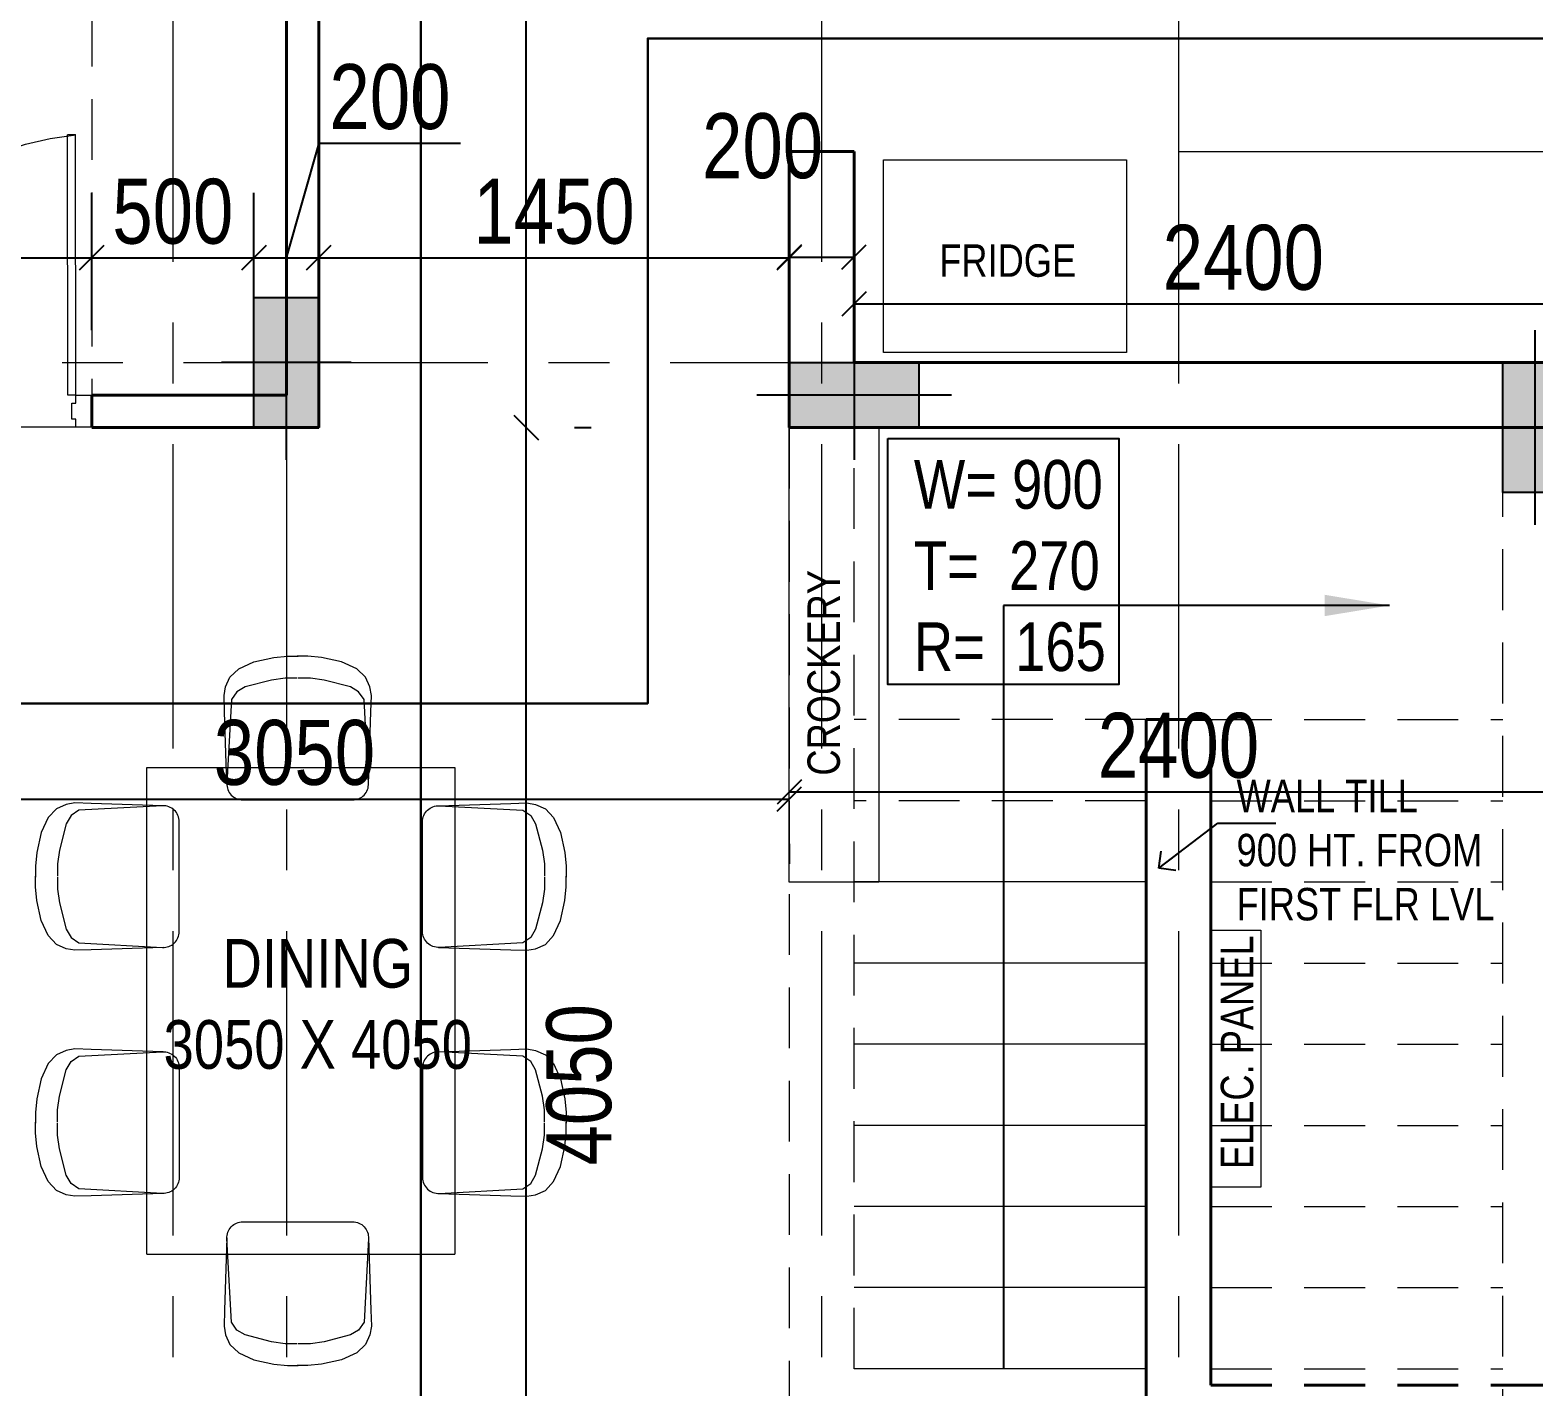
# Model space of a CAD drawing. Header units: metres. Extents: x 1689 to 2066, y 219 to 408.
# Drawn here: x 1905.567 to 1910.203, y 338.991 to 343.171 of the extents above; entities that cross this region are included whole.
import ezdxf

# ---------------------------------------------------------------- set-up
doc = ezdxf.new("R2010")
doc.units = ezdxf.units.M
doc.header["$LTSCALE"] = 1.5
for name, pattern in [('00_toilet$0$8th floor plan$0$HIDDEN', [0.375, 0.25, -0.125]), ('CENTER', [2, 1.25, -0.25, 0.25, -0.25]), ('DASHED2', [0.375, 0.25, -0.125]), ('HIDDEN', [0.375, 0.25, -0.125])]:
    doc.linetypes.add(name, pattern=pattern)
for name, color, linetype in [('A-COLUMN', 7, 'Continuous'), ('A-Text', 7, 'Continuous'), ('COLUMN', 70, 'Continuous')]:
    doc.layers.add(name, color=color, linetype=linetype)
for name, color, linetype, lineweight in [('A-DOOR', 13, 'Continuous', 13), ('A-ELE 02', 252, 'Continuous', 9), ('A-FURNITURE', 252, 'Continuous', 5), ('A-GRID', 252, 'CENTER', 5), ('A-STAIR', 161, 'Continuous', 13), ('A-SYMBOL', 252, 'Continuous', 5), ('A-WALL', 1, 'Continuous', 40), ('A-Working Dimension', 42, 'Continuous', 5)]:
    doc.layers.add(name, color=color, linetype=linetype, lineweight=lineweight)
doc.styles.add('DIM', font='arial.ttf', dxfattribs={"width": 0.8, "height": 0.2})
doc.styles.get("Standard").update_dxf_attribs({"font": 'arial.ttf', "height": 0.2})
doc.dimstyles.new('ISO-25', dxfattribs={"dimtxt": 0.2, "dimasz": 0.2, "dimexe": 0.2, "dimexo": 0.2, "dimgap": 0.1, "dimtad": 1, "dimdec": 3, "dimdsep": 46, "dimtxsty": 'Standard', "dimblk": 'OBLIQUE', "dimcen": 0.2, "dimclrt": 256, "dimadec": 0, "dimazin": 0, "dimtfac": 1, "dimtdec": 3, "dimtmove": 0, "dimatfit": 3, "dimfxl": 1, "dimarcsym": 0})
doc.dimstyles.new('W-DIM', dxfattribs={"dimtxt": 0.125, "dimasz": 0.075, "dimexe": 0.2, "dimexo": 0.2, "dimgap": 0.04, "dimtad": 1, "dimdec": 0, "dimlfac": 1000, "dimzin": 0, "dimdsep": 46, "dimtxsty": 'DIM', "dimblk": 'OBLIQUE', "dimcen": 0.09, "dimclrt": 7, "dimadec": 0, "dimazin": 0, "dimtfac": 1, "dimtdec": 0, "dimtofl": 0, "dimtmove": 0, "dimatfit": 3, "dimldrblk": 'OPEN90', "dimfxl": 0.1, "dimtolj": 1, "dimtzin": 0, "dimarcsym": 0})
pattern_1 = [(0, (0, 0), (0, 6.985), [5.08, -1.905]), (90, (0, 0), (-6.985, 4e-16), [5.08, -1.905])]

# ---------------------------------------------------------------- blocks, each defined once
blk = doc.blocks.new('_Oblique')
at = {"color": 0, "linetype": 'ByBlock', "lineweight": -2}
blk.add_line((-0.5, -0.5), (0.5, 0.5), dxfattribs=at)
blk = doc.blocks.new('DOOR 1000 MM')
at = {"layer": 'A-DOOR'}
for p, q in [((0, 0.2714), (-0.0001, -0.6189)), ((0.0275, 0.2714), (0, 0.2714)), ((0.0275, 0.2714), (0.0273, -0.6189)), ((0.0273, -0.6189), (-0.0001, -0.6189))]:
    blk.add_line(p, q, dxfattribs=at)
for points in [[(-0.8628, 0.2989), (-0.8628, 0.2715), (-0.9177, 0.2715), (-0.9177, 0.3812), (-0.8628, 0.3812), (-0.8628, 0.3538), (-0.8491, 0.3538), (-0.8491, 0.2989)], [(0.0275, 0.2988), (0.0275, 0.2714), (0.0823, 0.2714), (0.0823, 0.3811), (0.0275, 0.3811), (0.0275, 0.3537), (0.0138, 0.3537), (0.0138, 0.2988)]]:
    blk.add_lwpolyline(points, close=True, dxfattribs=at)
at = {"layer": 'A-DOOR', "color": 150, "linetype": 'HIDDEN'}
blk.add_arc((0.1189, 0.3628), 0.9859, 185.3116, 264.6729, dxfattribs=at)
blk = doc.blocks.new('terey')
h = blk.add_hatch()
h.set_pattern_fill('ANGLE')
h.set_pattern_definition(pattern_1)
h.paths.add_polyline_path([(1491.3427, 474.5722), (1491.5427, 474.5722), (1491.5427, 474.9722), (1491.3427, 474.9722)])
h = blk.add_hatch(color=7)
h.dxf.hatch_style = 1
h.paths.add_polyline_path([(1491.5427, 474.9722), (1491.3427, 474.9722), (1491.3427, 474.5722), (1491.5427, 474.5722)])
at = {"layer": 'A-FURNITURE'}
h = blk.add_hatch(dxfattribs=at)
h.set_pattern_fill('ANGLE')
h.set_pattern_definition(pattern_1)
h.paths.add_polyline_path([(1491.5427, 474.9722), (1491.3427, 474.9722), (1491.3427, 474.5722), (1491.5427, 474.5722)])
at = {"layer": 'A-FURNITURE', "color": 7}
blk.add_lwpolyline([(1491.3427, 474.9722), (1491.5427, 474.9722), (1491.5427, 474.5722), (1491.3427, 474.5722), (1491.3427, 474.9722)], dxfattribs=at)
blk = doc.blocks.new('*D390')
at = {"layer": 'A-Working Dimension', "color": 0, "lineweight": -2, "transparency": 16777216}
for p, q in [((1904.8575, 342.2467), (1904.8575, 342.6697)), ((1905.7575, 342.2467), (1905.7575, 342.6697)), ((1904.8575, 342.4697), (1905.7575, 342.4697))]:
    blk.add_line(p, q, dxfattribs=at)
at = {"layer": 'Defpoints', "color": 0, "transparency": 16777216}
for p in [(1905.7575, 342.4697), (1904.8575, 342.0467), (1905.7575, 342.0467)]:
    blk.add_point(p, dxfattribs=at)
at = {"layer": 'A-Working Dimension', "color": 0, "lineweight": -2, "transparency": 16777216, "xscale": 0.075, "yscale": 0.075, "zscale": 0.075, "rotation": 180}
blk.add_blockref('_Oblique', (1904.8575, 342.4697), dxfattribs=at)
at = {"layer": 'A-Working Dimension', "color": 0, "lineweight": -2, "transparency": 16777216, "xscale": 0.075, "yscale": 0.075, "zscale": 0.075}
blk.add_blockref('_Oblique', (1905.7575, 342.4697), dxfattribs=at)
at = {"layer": 'A-Working Dimension', "transparency": 16777216, "insert": (1905.3075, 342.6118), "char_height": 0.2, "attachment_point": 5, "style": 'DIM'}
blk.add_mtext('\\A1;900', dxfattribs=at)
blk = doc.blocks.new('_Open90')
at = {"color": 0, "linetype": 'ByBlock', "lineweight": -2}
for p, q in [((0, 0), (-1, 0)), ((-0.5, 0.5), (0, 0)), ((0, 0), (-0.5, -0.5))]:
    blk.add_line(p, q, dxfattribs=at)
blk = doc.blocks.new('*D391')
at = {"layer": 'A-Working Dimension', "color": 0, "lineweight": -2, "transparency": 16777216}
for p, q in [((1905.7575, 342.2467), (1905.7575, 342.6697)), ((1906.2575, 342.2467), (1906.2575, 342.6697)), ((1905.7575, 342.4697), (1906.2575, 342.4697))]:
    blk.add_line(p, q, dxfattribs=at)
at = {"layer": 'Defpoints', "color": 0, "transparency": 16777216}
for p in [(1906.2575, 342.4697), (1905.7575, 342.0467), (1906.2575, 342.0467)]:
    blk.add_point(p, dxfattribs=at)
at = {"layer": 'A-Working Dimension', "color": 0, "lineweight": -2, "transparency": 16777216, "xscale": 0.075, "yscale": 0.075, "zscale": 0.075, "rotation": 180}
blk.add_blockref('_Oblique', (1905.7575, 342.4697), dxfattribs=at)
at = {"layer": 'A-Working Dimension', "color": 0, "lineweight": -2, "transparency": 16777216, "xscale": 0.075, "yscale": 0.075, "zscale": 0.075}
blk.add_blockref('_Oblique', (1906.2575, 342.4697), dxfattribs=at)
at = {"layer": 'A-Working Dimension', "transparency": 16777216, "insert": (1906.0075, 342.6118), "char_height": 0.2, "attachment_point": 5, "style": 'DIM'}
blk.add_mtext('\\A1;500', dxfattribs=at)
blk = doc.blocks.new('*D239')
at = {"layer": 'A-Working Dimension', "color": 0, "lineweight": -2, "transparency": 16777216}
for p, q in [((1906.3575, 342.4697), (1906.4589, 342.8228)), ((1906.4589, 342.8228), (1906.8946, 342.8228)), ((1906.2575, 342.2467), (1906.2575, 342.6697)), ((1906.4575, 342.5467), (1906.4575, 342.6697)), ((1906.2575, 342.4697), (1906.4575, 342.4697))]:
    blk.add_line(p, q, dxfattribs=at)
at = {"layer": 'Defpoints', "color": 0, "transparency": 16777216}
for p in [(1906.4575, 342.4697), (1906.4575, 342.3467), (1906.2575, 342.0467)]:
    blk.add_point(p, dxfattribs=at)
at = {"layer": 'A-Working Dimension', "color": 0, "lineweight": -2, "transparency": 16777216, "xscale": 0.075, "yscale": 0.075, "zscale": 0.075, "rotation": 180}
blk.add_blockref('_Oblique', (1906.2575, 342.4697), dxfattribs=at)
at = {"layer": 'A-Working Dimension', "color": 0, "lineweight": -2, "transparency": 16777216, "xscale": 0.075, "yscale": 0.075, "zscale": 0.075}
blk.add_blockref('_Oblique', (1906.4575, 342.4697), dxfattribs=at)
at = {"layer": 'A-Working Dimension', "transparency": 16777216, "insert": (1906.6768, 342.965), "char_height": 0.2, "attachment_point": 5, "style": 'DIM'}
blk.add_mtext('\\A1;200', dxfattribs=at)
blk = doc.blocks.new('*D240')
at = {"layer": 'A-Working Dimension', "color": 0, "lineweight": -2, "transparency": 16777216}
for p, q in [((1906.4575, 342.5467), (1906.4575, 342.6697)), ((1907.9075, 342.3469), (1907.9075, 342.6697)), ((1906.4575, 342.4697), (1907.9075, 342.4697))]:
    blk.add_line(p, q, dxfattribs=at)
at = {"layer": 'Defpoints', "color": 0, "transparency": 16777216}
for p in [(1907.9075, 342.4697), (1906.4575, 342.3467), (1907.9075, 342.1469)]:
    blk.add_point(p, dxfattribs=at)
at = {"layer": 'A-Working Dimension', "color": 0, "lineweight": -2, "transparency": 16777216, "xscale": 0.075, "yscale": 0.075, "zscale": 0.075, "rotation": 180}
blk.add_blockref('_Oblique', (1906.4575, 342.4697), dxfattribs=at)
at = {"layer": 'A-Working Dimension', "color": 0, "lineweight": -2, "transparency": 16777216, "xscale": 0.075, "yscale": 0.075, "zscale": 0.075}
blk.add_blockref('_Oblique', (1907.9075, 342.4697), dxfattribs=at)
at = {"layer": 'A-Working Dimension', "transparency": 16777216, "insert": (1907.1825, 342.6118), "char_height": 0.2, "attachment_point": 5, "style": 'DIM'}
blk.add_mtext('\\A1;1450', dxfattribs=at)
blk = doc.blocks.new('*D392')
at = {"layer": 'A-Working Dimension', "color": 0, "lineweight": -2, "transparency": 16777216}
for p, q in [((1907.9075, 342.3469), (1907.9075, 342.6717)), ((1908.1075, 342.3467), (1908.1075, 342.6717)), ((1907.9075, 342.4717), (1908.1075, 342.4717))]:
    blk.add_line(p, q, dxfattribs=at)
at = {"layer": 'Defpoints', "color": 0, "transparency": 16777216}
for p in [(1908.1075, 342.4717), (1907.9075, 342.1469), (1908.1075, 342.1467)]:
    blk.add_point(p, dxfattribs=at)
at = {"layer": 'A-Working Dimension', "color": 0, "lineweight": -2, "transparency": 16777216, "xscale": 0.075, "yscale": 0.075, "zscale": 0.075, "rotation": 180}
blk.add_blockref('_Oblique', (1907.9075, 342.4717), dxfattribs=at)
at = {"layer": 'A-Working Dimension', "color": 0, "lineweight": -2, "transparency": 16777216, "xscale": 0.075, "yscale": 0.075, "zscale": 0.075}
blk.add_blockref('_Oblique', (1908.1075, 342.4717), dxfattribs=at)
at = {"layer": 'A-Working Dimension', "transparency": 16777216, "insert": (1907.8255, 342.8136), "char_height": 0.2, "attachment_point": 5, "style": 'DIM'}
blk.add_mtext('\\A1;200', dxfattribs=at)
blk = doc.blocks.new('*D393')
at = {"layer": 'A-Working Dimension', "color": 0, "lineweight": -2, "transparency": 16777216}
for p, q in [((1908.1075, 342.3467), (1908.1075, 342.5276)), ((1910.5074, 342.3467), (1910.5074, 342.5276)), ((1908.1075, 342.3276), (1910.5074, 342.3276))]:
    blk.add_line(p, q, dxfattribs=at)
at = {"layer": 'Defpoints', "color": 0, "transparency": 16777216}
for p in [(1910.5074, 342.3276), (1908.1075, 342.1467), (1910.5074, 342.1467)]:
    blk.add_point(p, dxfattribs=at)
at = {"layer": 'A-Working Dimension', "color": 0, "lineweight": -2, "transparency": 16777216, "xscale": 0.075, "yscale": 0.075, "zscale": 0.075, "rotation": 180}
blk.add_blockref('_Oblique', (1908.1075, 342.3276), dxfattribs=at)
at = {"layer": 'A-Working Dimension', "color": 0, "lineweight": -2, "transparency": 16777216, "xscale": 0.075, "yscale": 0.075, "zscale": 0.075}
blk.add_blockref('_Oblique', (1910.5074, 342.3276), dxfattribs=at)
at = {"layer": 'A-Working Dimension', "transparency": 16777216, "insert": (1909.3074, 342.4698), "char_height": 0.2, "attachment_point": 5, "style": 'DIM'}
blk.add_mtext('\\A1;2400', dxfattribs=at)
blk = doc.blocks.new('*D397')
at = {"layer": 'A-Working Dimension', "color": 0, "lineweight": -2, "transparency": 16777216}
for p, q in [((1904.8575, 340.8022), (1907.9075, 340.8022)), ((1904.8575, 340.6424), (1904.8575, 340.6022)), ((1907.9075, 340.6645), (1907.9075, 340.6022))]:
    blk.add_line(p, q, dxfattribs=at)
at = {"layer": 'Defpoints', "color": 0, "transparency": 16777216}
for p in [(1907.9075, 340.8645), (1904.8575, 340.8424), (1907.9075, 340.8022)]:
    blk.add_point(p, dxfattribs=at)
at = {"layer": 'A-Working Dimension', "color": 0, "lineweight": -2, "transparency": 16777216, "xscale": 0.075, "yscale": 0.075, "zscale": 0.075, "rotation": 180}
blk.add_blockref('_Oblique', (1904.8575, 340.8022), dxfattribs=at)
at = {"layer": 'A-Working Dimension', "color": 0, "lineweight": -2, "transparency": 16777216, "xscale": 0.075, "yscale": 0.075, "zscale": 0.075}
blk.add_blockref('_Oblique', (1907.9075, 340.8022), dxfattribs=at)
at = {"layer": 'A-Working Dimension', "transparency": 16777216, "insert": (1906.3825, 340.9444), "char_height": 0.2, "attachment_point": 5, "style": 'DIM'}
blk.add_mtext('\\A1;3050', dxfattribs=at)
blk = doc.blocks.new('*D398')
at = {"layer": 'A-Working Dimension', "color": 0, "lineweight": -2, "transparency": 16777216}
blk.add_line((1907.9075, 340.8243), (1910.3075, 340.8243), dxfattribs=at)
at = {"layer": 'Defpoints', "color": 0, "transparency": 16777216}
for p in [(1907.9075, 340.8243), (1910.3075, 340.8243), (1910.3075, 340.8243)]:
    blk.add_point(p, dxfattribs=at)
at = {"layer": 'A-Working Dimension', "color": 0, "lineweight": -2, "transparency": 16777216, "xscale": 0.075, "yscale": 0.075, "zscale": 0.075, "rotation": 180}
blk.add_blockref('_Oblique', (1907.9075, 340.8243), dxfattribs=at)
at = {"layer": 'A-Working Dimension', "color": 0, "lineweight": -2, "transparency": 16777216, "xscale": 0.075, "yscale": 0.075, "zscale": 0.075}
blk.add_blockref('_Oblique', (1910.3075, 340.8243), dxfattribs=at)
at = {"layer": 'A-Working Dimension', "transparency": 16777216, "insert": (1909.1075, 340.9664), "char_height": 0.2, "attachment_point": 5, "style": 'DIM'}
blk.add_mtext('\\A1;2400', dxfattribs=at)
blk = doc.blocks.new('*D272')
at = {"layer": 'A-Working Dimension', "color": 0, "lineweight": -2, "transparency": 16777216}
for p, q in [((1907.097, 337.8967), (1907.097, 341.9467)), ((1907.2455, 341.9467), (1907.297, 341.9467)), ((1907.0978, 337.8967), (1906.897, 337.8967))]:
    blk.add_line(p, q, dxfattribs=at)
at = {"layer": 'Defpoints', "color": 0, "transparency": 16777216}
for p in [(1907.0455, 341.9467), (1907.097, 341.9467), (1907.2978, 337.8967)]:
    blk.add_point(p, dxfattribs=at)
at = {"layer": 'A-Working Dimension', "color": 0, "lineweight": -2, "transparency": 16777216, "xscale": 0.075, "yscale": 0.075, "zscale": 0.075}
for p, rotation in [((1907.097, 341.9467), 90), ((1907.097, 337.8967), 270)]:
    blk.add_blockref('_Oblique', p, dxfattribs=dict(at, rotation=rotation))
at = {"layer": 'A-Working Dimension', "transparency": 16777216, "insert": (1907.2603, 339.9217), "char_height": 0.2, "attachment_point": 5, "rotation": 90, "style": 'DIM'}
blk.add_mtext('\\A1;4050', dxfattribs=at)
blk = doc.blocks.new('*D428')
at = {"layer": 'A-Working Dimension', "color": 0, "lineweight": -2, "transparency": 16777216}
for p, q in [((1907.097, 341.9467), (1907.097, 345.0467)), ((1907.286, 345.0467), (1907.297, 345.0467))]:
    blk.add_line(p, q, dxfattribs=at)
at = {"layer": 'Defpoints', "color": 0, "transparency": 16777216}
for p in [(1907.086, 345.0467), (1907.097, 345.0467), (1907.097, 341.9467)]:
    blk.add_point(p, dxfattribs=at)
at = {"layer": 'A-Working Dimension', "color": 0, "lineweight": -2, "transparency": 16777216, "xscale": 0.075, "yscale": 0.075, "zscale": 0.075}
for p, rotation in [((1907.097, 345.0467), 90), ((1907.097, 341.9467), 270)]:
    blk.add_blockref('_Oblique', p, dxfattribs=dict(at, rotation=rotation))
at = {"layer": 'A-Working Dimension', "transparency": 16777216, "insert": (1906.9548, 343.4967), "char_height": 0.2, "attachment_point": 5, "rotation": 90, "style": 'DIM'}
blk.add_mtext('\\A1;3100', dxfattribs=at)
blk = doc.blocks.new('0.2X0.4')
at = {"layer": 'COLUMN'}
h = blk.add_hatch(dxfattribs=at)
h.set_pattern_fill('ANGLE', color=256)
h.set_pattern_definition([(0, (-1673.224, -421.962), (0, 6.985), [5.08, -1.905]), (90, (-1673.224, -421.962), (-6.985, 4e-16), [5.08, -1.905])])
h.paths.add_polyline_path([(-0.1, 0.2), (0.1, 0.2), (0.1, -0.2), (-0.1, -0.2)])
h = blk.add_hatch(color=256, dxfattribs=at)
h.dxf.hatch_style = 1
h.paths.add_polyline_path([(-0.1, 0.2), (0.1, 0.2), (0.1, -0.2), (-0.1, -0.2)])
for p, q in [((0, -0.3), (0, 0.3)), ((0.2, 0), (-0.2, 0))]:
    blk.add_line(p, q, dxfattribs=at)
blk.add_lwpolyline([(-0.1, 0.2), (0.1, 0.2), (0.1, -0.2), (-0.1, -0.2)], close=True, dxfattribs=at)
blk = doc.blocks.new('GRID 01')
at = {"layer": 'A-GRID', "ltscale": 0.5}
for p, q in [((3.25, 17.1013), (3.25, 0.3133)), ((3.6, 17.1013), (3.6, 0.3133)), ((5.25, 17.1013), (5.25, 0.3133)), ((6.35, 17.1013), (6.35, 0.3133)), ((-1.2166, 11.3529), (10.53, 11.3529))]:
    blk.add_line(p, q, dxfattribs=at)
at = {"layer": 'A-COLUMN'}
for p in [(3.6, 11.3531), (7.45, 11.1531)]:
    blk.add_blockref('0.2X0.4', p, dxfattribs=at)
at = {"layer": 'A-COLUMN', "rotation": 90}
blk.add_blockref('0.2X0.4', (5.35, 11.2531), dxfattribs=at)

msp = doc.modelspace()

# ---------------------------------------------------------------- linework, layer by layer
at = {"lineweight": 30}
msp.add_line((1906.77224, 347.16134), (1906.77224, 332.95231), dxfattribs=at)
at = {"lineweight": 30, "elevation": 0}
msp.add_lwpolyline([(1912.28453, 343.42741), (1912.28453, 343.14572), (1907.47154, 343.14572), (1907.47154, 341.09674), (1901.98973, 341.09674)], dxfattribs=at)
at = {"layer": 'A-ELE 02', "linetype": 'DASHED2', "ltscale": 0.5}
for p, q in [((1908.20748, 341.94674), (1909.00748, 341.94674)), ((1909.20748, 341.94674), (1910.10743, 341.94674))]:
    msp.add_line(p, q, dxfattribs=at)
at = {"layer": 'A-FURNITURE'}
for p, q in [((1909.10748, 342.79674), (1909.10748, 342.14674)), ((1909.10748, 342.79674), (1911.10748, 342.79674)), ((1905.92723, 340.89927), (1906.87723, 340.89927)), ((1905.92723, 339.39964), (1905.92723, 340.89927)), ((1906.87723, 340.89927), (1906.87723, 339.39964)), ((1905.92723, 339.39964), (1906.87723, 339.39964))]:
    msp.add_line(p, q, dxfattribs=at)
for points in [[(1908.19796, 342.77154), (1908.94775, 342.77154), (1908.94775, 342.17823), (1908.19796, 342.17823)], [(1908.18387, 340.54606), (1907.90748, 340.54606), (1907.90748, 341.94674), (1908.18387, 341.94674)]]:
    msp.add_lwpolyline(points, close=True, dxfattribs=at)
for points in [[(1906.17414, 340.84836), (1906.16693, 341.07116), (1906.16543, 341.12073), (1906.16994, 341.14777), (1906.18347, 341.17781), (1906.21053, 341.20335), (1906.25712, 341.22438), (1906.31876, 341.2379), (1906.36084, 341.2424), (1906.39391, 341.2424)], [(1906.6108, 340.84836), (1906.61801, 341.07116), (1906.61951, 341.12073), (1906.615, 341.14777), (1906.60147, 341.17781), (1906.57441, 341.20335), (1906.52781, 341.22438), (1906.46618, 341.2379), (1906.42409, 341.2424), (1906.39102, 341.2424)], [(1905.97814, 340.78164), (1905.75533, 340.78884), (1905.70576, 340.79034), (1905.67872, 340.78583), (1905.64868, 340.7723), (1905.62314, 340.74525), (1905.60211, 340.69865), (1905.58859, 340.63702), (1905.58409, 340.59493), (1905.58409, 340.56186)], [(1906.82632, 340.78164), (1907.04912, 340.78884), (1907.09869, 340.79034), (1907.12573, 340.78583), (1907.15577, 340.7723), (1907.18131, 340.74525), (1907.20234, 340.69865), (1907.21586, 340.63702), (1907.22037, 340.59493), (1907.22037, 340.56186)], [(1905.97814, 340.34497), (1905.75533, 340.33777), (1905.70576, 340.33626), (1905.67872, 340.34077), (1905.64868, 340.3543), (1905.62314, 340.38136), (1905.60211, 340.42796), (1905.58859, 340.48959), (1905.58409, 340.53168), (1905.58409, 340.56475)], [(1906.82632, 340.34497), (1907.04912, 340.33777), (1907.09869, 340.33626), (1907.12573, 340.34077), (1907.15577, 340.3543), (1907.18131, 340.38136), (1907.20234, 340.42796), (1907.21586, 340.48959), (1907.22037, 340.53168), (1907.22037, 340.56475)], [(1905.97814, 340.02356), (1905.75533, 340.03076), (1905.70576, 340.03227), (1905.67872, 340.02776), (1905.64868, 340.01423), (1905.62314, 339.98717), (1905.60211, 339.94057), (1905.58859, 339.87894), (1905.58409, 339.83685), (1905.58409, 339.80378)], [(1906.82632, 340.02356), (1907.04912, 340.03076), (1907.09869, 340.03227), (1907.12573, 340.02776), (1907.15577, 340.01423), (1907.18131, 339.98717), (1907.20234, 339.94057), (1907.21586, 339.87894), (1907.22037, 339.83685), (1907.22037, 339.80378)], [(1905.97814, 339.58689), (1905.75533, 339.57969), (1905.70576, 339.57819), (1905.67872, 339.5827), (1905.64868, 339.59623), (1905.62314, 339.62328), (1905.60211, 339.66988), (1905.58859, 339.73151), (1905.58409, 339.7736), (1905.58409, 339.80667)], [(1906.82632, 339.58689), (1907.04912, 339.57969), (1907.09869, 339.57819), (1907.12573, 339.5827), (1907.15577, 339.59623), (1907.18131, 339.62328), (1907.20234, 339.66988), (1907.21586, 339.73151), (1907.22037, 339.7736), (1907.22037, 339.80667)], [(1906.17414, 339.45055), (1906.16693, 339.22775), (1906.16543, 339.17817), (1906.16994, 339.15114), (1906.18347, 339.12109), (1906.21053, 339.09556), (1906.25712, 339.07452), (1906.31876, 339.06101), (1906.36084, 339.0565), (1906.39391, 339.0565)], [(1906.6108, 339.45055), (1906.61801, 339.22775), (1906.61951, 339.17817), (1906.615, 339.15114), (1906.60147, 339.12109), (1906.57441, 339.09556), (1906.52781, 339.07452), (1906.46618, 339.06101), (1906.42409, 339.0565), (1906.39102, 339.0565)]]:
    msp.add_lwpolyline(points, dxfattribs=at)
for points in [[(1906.39091, 341.17481), (1906.35333, 341.17481), (1906.31124, 341.1688), (1906.23007, 341.14777), (1906.20451, 341.13275), (1906.18798, 341.10871), (1906.17421, 340.85098, 0.4299371), (1906.22323, 340.79927), (1906.5616, 340.79927, 0.4299371), (1906.61062, 340.85098), (1906.59685, 341.10871), (1906.58031, 341.13275), (1906.55476, 341.14777), (1906.47358, 341.1688), (1906.43149, 341.17481), (1906.39391, 341.17481)], [(1905.65168, 340.56174), (1905.65168, 340.52416), (1905.65769, 340.48207), (1905.67872, 340.4009), (1905.69375, 340.37535), (1905.71778, 340.35881), (1905.97552, 340.34504, 0.4299371), (1906.02723, 340.39406), (1906.02723, 340.73243, 0.4299371), (1905.97552, 340.78145), (1905.71778, 340.76768), (1905.69375, 340.75114), (1905.67872, 340.72559), (1905.65769, 340.64442), (1905.65168, 340.60233), (1905.65168, 340.56475)], [(1907.15277, 340.56174), (1907.15277, 340.52416), (1907.14676, 340.48207), (1907.12573, 340.4009), (1907.11071, 340.37535), (1907.08667, 340.35881), (1906.82894, 340.34504, -0.4299371), (1906.77723, 340.39406), (1906.77723, 340.73243, -0.4299371), (1906.82894, 340.78145), (1907.08667, 340.76768), (1907.11071, 340.75114), (1907.12573, 340.72559), (1907.14676, 340.64442), (1907.15277, 340.60233), (1907.15277, 340.56475)], [(1905.65168, 339.80679), (1905.65168, 339.84437), (1905.65769, 339.88646), (1905.67872, 339.96763), (1905.69375, 339.99318), (1905.71778, 340.00972), (1905.97552, 340.02349, -0.4299371), (1906.02723, 339.97447), (1906.02723, 339.6361, -0.4299371), (1905.97552, 339.58708), (1905.71778, 339.60085), (1905.69375, 339.61739), (1905.67872, 339.64294), (1905.65769, 339.72411), (1905.65168, 339.7662), (1905.65168, 339.80378)], [(1907.15277, 339.80679), (1907.15277, 339.84437), (1907.14676, 339.88646), (1907.12573, 339.96763), (1907.11071, 339.99318), (1907.08667, 340.00972), (1906.82894, 340.02349, 0.4299371), (1906.77723, 339.97447), (1906.77723, 339.6361, 0.4299371), (1906.82894, 339.58708), (1907.08667, 339.60085), (1907.11071, 339.61739), (1907.12573, 339.64294), (1907.14676, 339.72411), (1907.15277, 339.7662), (1907.15277, 339.80378)], [(1906.39091, 339.1241), (1906.35333, 339.1241), (1906.31124, 339.1301), (1906.23007, 339.15114), (1906.20451, 339.16616), (1906.18798, 339.19019), (1906.17421, 339.44793, -0.4299371), (1906.22323, 339.49964), (1906.5616, 339.49964, -0.4299371), (1906.61062, 339.44793), (1906.59685, 339.19019), (1906.58031, 339.16616), (1906.55476, 339.15114), (1906.47358, 339.1301), (1906.43149, 339.1241), (1906.39391, 339.1241)]]:
    msp.add_lwpolyline(points, format="xyb", dxfattribs=at)
at = {"layer": 'A-STAIR', "linetype": 'DASHED2', "ltscale": 0.5}
for p, q in [((1905.75748, 343.24631), (1905.75748, 342.04686)), ((1907.90748, 341.94674), (1907.90748, 337.89674)), ((1908.10748, 337.89674), (1908.10748, 341.94674)), ((1910.10748, 338.79674), (1910.10748, 341.94674)), ((1909.00748, 341.04674), (1908.10748, 341.04674)), ((1909.20748, 341.04674), (1910.10748, 341.04674)), ((1909.00748, 340.79674), (1908.10748, 340.79674)), ((1909.20748, 340.79674), (1910.10748, 340.79674)), ((1909.20748, 340.54674), (1910.10748, 340.54674)), ((1909.20748, 340.29674), (1910.10748, 340.29674)), ((1909.20748, 340.04674), (1910.10748, 340.04674)), ((1909.20748, 339.79674), (1910.10748, 339.79674)), ((1909.20748, 339.54674), (1910.10748, 339.54674)), ((1909.20748, 339.29674), (1910.10748, 339.29674)), ((1909.20748, 339.04674), (1910.10748, 339.04674))]:
    msp.add_line(p, q, dxfattribs=at)
at = {"layer": 'A-STAIR'}
for p, q in [((1909.00748, 340.54674), (1908.10748, 340.54674)), ((1909.00748, 340.29674), (1908.10748, 340.29674)), ((1909.00748, 340.04674), (1908.10748, 340.04674)), ((1909.00748, 339.79674), (1908.10748, 339.79674)), ((1909.00748, 339.54674), (1908.10748, 339.54674)), ((1909.00748, 339.29674), (1908.10748, 339.29674)), ((1909.00748, 339.04674), (1908.10748, 339.04674))]:
    msp.add_line(p, q, dxfattribs=at)
at = {"layer": 'A-SYMBOL'}
msp.add_line((1905.75748, 341.94809), (1904.85748, 341.94809), dxfattribs=at)
at = {"layer": 'A-Text'}
msp.add_lwpolyline([(1908.21131, 341.91337), (1908.92406, 341.91337), (1908.92406, 341.1546), (1908.21131, 341.1546)], close=True, dxfattribs=at)
at = {"layer": 'A-WALL', "color": 1}
for p, q in [((1906.35748, 342.04674), (1906.35748, 345.04674)), ((1906.45748, 341.94674), (1906.45748, 345.04674)), ((1907.90748, 341.94674), (1907.90748, 342.79674)), ((1908.10748, 342.79674), (1907.90748, 342.79674)), ((1908.10748, 342.79674), (1908.10748, 342.14674)), ((1908.10748, 342.14674), (1910.50738, 342.14688)), ((1906.35748, 342.04674), (1905.75748, 342.04674)), ((1905.75748, 341.94674), (1905.75748, 342.04674)), ((1905.75748, 341.94674), (1905.75748, 342.04674)), ((1906.45748, 341.94674), (1905.75748, 341.94674)), ((1907.90748, 341.94674), (1910.50739, 341.94674)), ((1909.00748, 338.79674), (1909.00748, 341.04674)), ((1909.20748, 341.04674), (1909.00748, 341.04674)), ((1909.00748, 341.04674), (1909.20748, 341.04674)), ((1909.20748, 338.99674), (1909.20748, 341.04674))]:
    msp.add_line(p, q, dxfattribs=at)
at = {"layer": 'A-WALL', "color": 1, "linetype": 'DASHED2', "ltscale": 0.5}
msp.add_line((1909.20748, 338.99674), (1910.30748, 338.99674), dxfattribs=at)
at = {"layer": 'A-Working Dimension'}
msp.add_lwpolyline([(1909.20748, 340.39796), (1909.361, 340.39796), (1909.361, 339.60628), (1909.20748, 339.60628)], close=True, dxfattribs=at)

# ---------------------------------------------------------------- block references
at = {"layer": 'A-DOOR', "xscale": -0.9000000074066975, "yscale": 0.9000000074066975, "zscale": 0.9000000074066975, "rotation": 180}
msp.add_blockref('DOOR 1000 MM', (1905.68338, 342.29109), dxfattribs=at)
at = {"layer": 'A-FURNITURE', "color": 2}
msp.add_blockref('terey', (414.91482, -132.62549), dxfattribs=at)
at = {"layer": 'A-FURNITURE', "color": 2, "rotation": 269.9999999999999}
msp.add_blockref('terey', (1433.33525, 1833.48941), dxfattribs=at)
at = {"layer": 'A-GRID', "linetype": '00_toilet$0$8th floor plan$0$HIDDEN'}
msp.add_blockref('GRID 01', (1902.75748, 330.7938), dxfattribs=at)

# ---------------------------------------------------------------- texts
at = {"layer": 'A-Text', "attachment_point": 1, "style": 'DIM'}
for s, insert, char_height, width in [('FRIDGE', (1908.36993, 342.51122), 0.1, 1.1997889), ('W= 900\\PT=  270\\PR=  165', (1908.29185, 341.84664), 0.15, 1.6699508), ('WALL TILL \\P900 HT. FROM FIRST FLR LVL', (1909.28647, 340.8616), 0.1, 0.7990842), ('\\pxqc;DINING\\P3050 X 4050 ', (1905.61926, 340.37098), 0.15, 1.6699508)]:
    msp.add_mtext(s, dxfattribs=dict(at, insert=insert, char_height=char_height, width=width))
at = {"layer": 'A-Text', "char_height": 0.1, "attachment_point": 1, "rotation": 90, "style": 'DIM'}
for s, insert, width in [('CROCKERY', (1907.96379, 340.87432), 0.7049212), ('ELEC. PANEL', (1909.23786, 339.66188), 1.1997889)]:
    msp.add_mtext(s, dxfattribs=dict(at, insert=insert, width=width))

# ---------------------------------------------------------------- dimensions: what is measured, and where the dimension line sits
at = {"layer": 'A-Working Dimension'}
dim = msp.add_linear_dim(base=(1907.09702, 345.04674), p1=(1907.09702, 341.94674), p2=(1907.08601, 345.04674), angle=90, dimstyle='W-DIM', override={"dimclrt": 256, "dimtmove": 1}, dxfattribs=at)
dim.commit()
dim.dimension.update_dxf_attribs({"geometry": '*D428', "text_midpoint": (1906.95484, 343.49674)})
for base, p1, p2, picture, middle in [((1906.45748, 342.46969), (1906.25748, 342.04674), (1906.45748, 342.34674), '*D239', (1906.49893, 342.82284)), ((1908.10748, 342.47174), (1907.90748, 342.14686), (1908.10748, 342.14674), '*D392', (1907.82547, 342.67151))]:
    dim = msp.add_linear_dim(base=base, p1=p1, p2=p2, dimstyle='W-DIM', override={"dimclrt": 256, "dimtmove": 1}, dxfattribs=at)
    dim.commit()
    dim.dimension.update_dxf_attribs({"geometry": picture, "text_midpoint": middle, "dimtype": 128})
for base, p1, p2, picture, middle in [((1905.75748, 342.46969), (1904.85748, 342.04674), (1905.75748, 342.04674), '*D390', (1905.30748, 342.6118)), ((1906.25748, 342.46969), (1905.75748, 342.04674), (1906.25748, 342.04674), '*D391', (1906.00748, 342.6118)), ((1907.90748, 342.46969), (1906.45748, 342.34674), (1907.90748, 342.14686), '*D240', (1907.18248, 342.6118)), ((1910.50738, 342.32765), (1908.10748, 342.14674), (1910.50738, 342.14674), '*D393', (1909.30743, 342.46976)), ((1910.30748, 340.82428), (1907.90748, 340.82428), (1910.30748, 340.82428), '*D398', (1909.10748, 340.9664)), ((1907.90748, 340.8022), (1904.85748, 340.8424), (1907.90748, 340.86449), '*D397', (1906.38248, 340.94438))]:
    dim = msp.add_linear_dim(base=base, p1=p1, p2=p2, dimstyle='W-DIM', override={"dimclrt": 256, "dimtmove": 1}, dxfattribs=at)
    dim.commit()
    dim.dimension.update_dxf_attribs({"geometry": picture, "text_midpoint": middle})
dim = msp.add_linear_dim(base=(1907.09702, 341.94674), p1=(1907.29783, 337.89674), p2=(1907.04546, 341.94674), angle=90, dimstyle='W-DIM', override={"dimclrt": 256, "dimtmove": 1}, dxfattribs=at)
dim.commit()
dim.dimension.update_dxf_attribs({"geometry": '*D272', "text_midpoint": (1907.40239, 339.92174), "dimtype": 128})

# ---------------------------------------------------------------- leaders
at = {"layer": 'A-SYMBOL', "color": 0}
msp.add_leader([(1909.75819, 341.39851), (1908.56762, 341.39851), (1908.56762, 339.04674)], dimstyle='ISO-25', override={"dimtad": 0, "dimfxl": 0.1, "dimfxlon": 1}, dxfattribs=at)
at = {"layer": 'A-Text', "ltscale": 50}
msp.add_leader([(1909.04725, 340.58944), (1909.22873, 340.72753), (1909.40778, 340.72753)], dimstyle='W-DIM', override={"dimgap": 0.04, "dimtad": 0}, dxfattribs=at)

doc.saveas('drawing.dxf')
